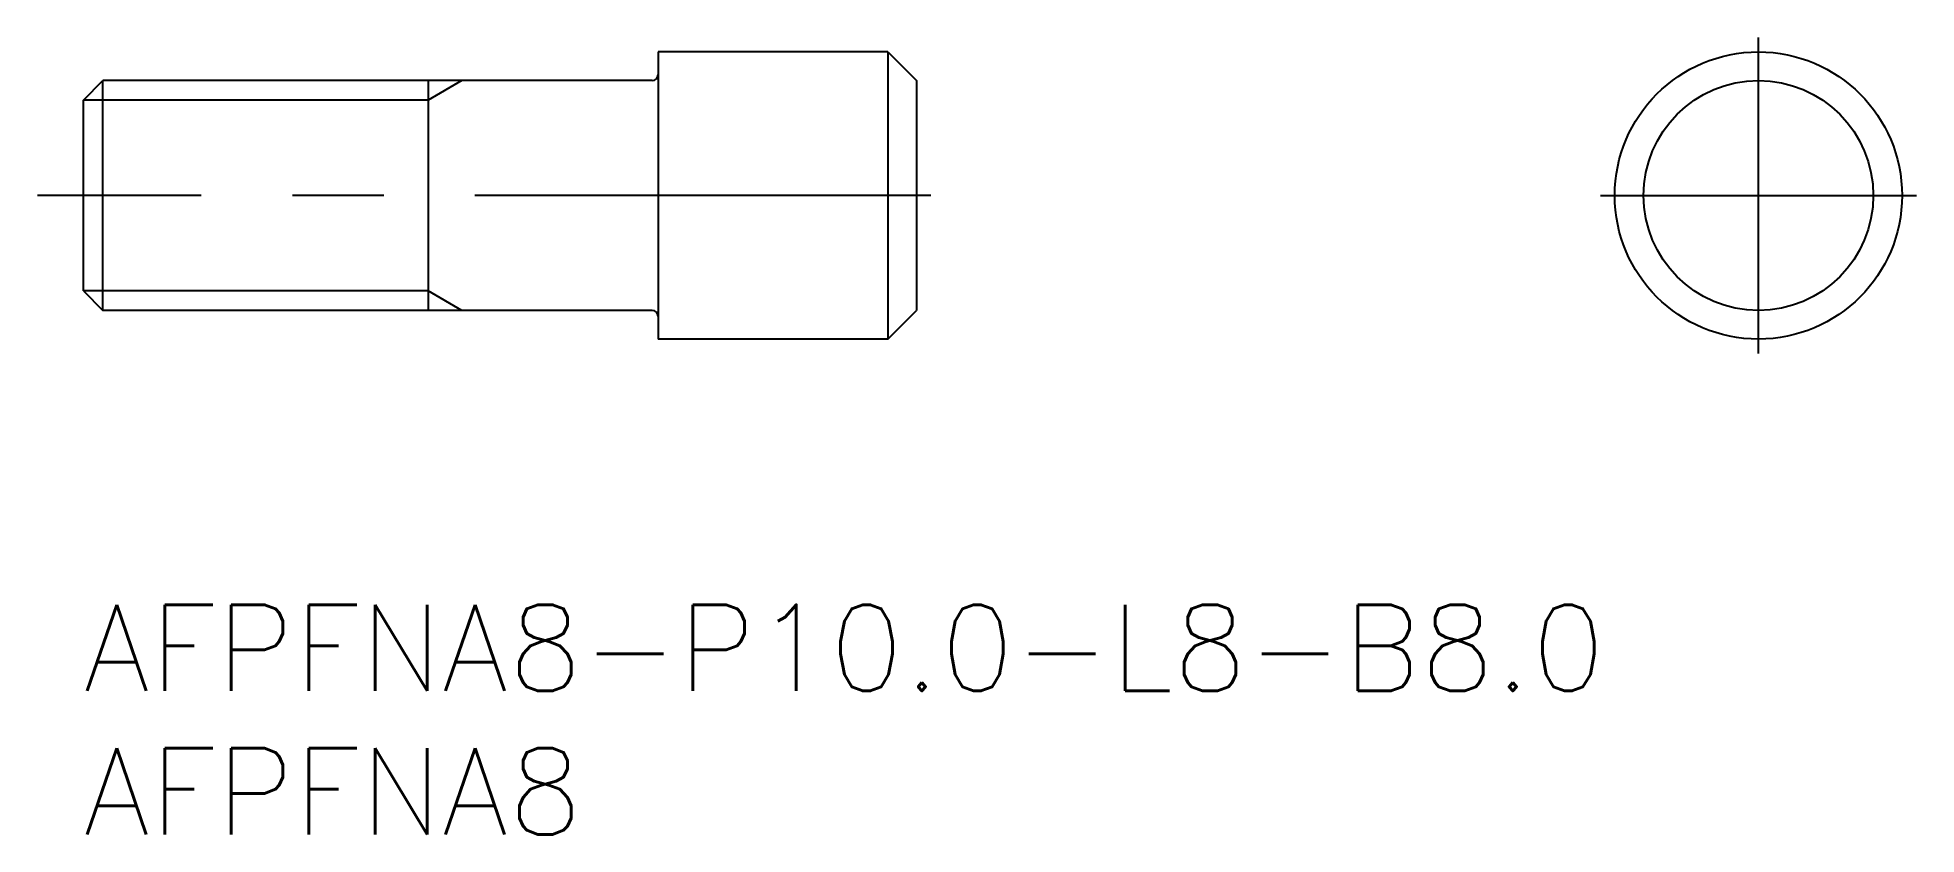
# Model space of a CAD drawing. Extents: x -1.6 to 63.8, y -8 to 19.8.
import ezdxf

# ---------------------------------------------------------------- set-up
doc = ezdxf.new("R2010")
doc.units = 0
doc.header["$LTSCALE"] = 0.5
doc.linetypes.add('CENTER', pattern=[50.8, 31.75, -6.35, 6.35, -6.35])
for name, color, linetype in [('MSM_CENTER', 1, 'CENTER'), ('MSM_CONTINUOUS', 7, 'CONTINUOUS'), ('MSM_NARROW', 5, 'CONTINUOUS'), ('MSM_PART_NUMBER', 7, 'CONTINUOUS')]:
    doc.layers.add(name, color=color, linetype=linetype)
doc.styles.get("Standard").update_dxf_attribs({"font": 'txt.shx', "height": 1, "bigfont": 'bigfont.shx'})

# ---------------------------------------------------------------- blocks, each defined once
blk = doc.blocks.new('*U13')
at = {"layer": 'MSM_PART_NUMBER'}
blk.add_text('AFPFNA8-P10.0-L8-B8.0', height=3, dxfattribs=at).set_placement((0, -3))
blk = doc.blocks.new('*U14')
at = {"layer": 'MSM_PART_NUMBER'}
blk.add_text('AFPFNA8', height=3, dxfattribs=at).set_placement((0, -8))

msp = doc.modelspace()

# ---------------------------------------------------------------- linework, layer by layer
at = {"layer": 'MSM_CENTER'}
for p, q in [((58.308, 8.75), (58.308, 19.75)), ((29.5, 14.25), (-1.6, 14.25)), ((52.808, 14.25), (63.808, 14.25))]:
    msp.add_line(p, q, dxfattribs=at)
at = {"layer": 'MSM_CONTINUOUS'}
for p, q in [((28, 19.25), (20, 19.25)), ((20, 19.25), (20, 9.25)), ((28, 19.25), (29, 18.25)), ((28, 19.25), (28, 9.25)), ((0, 17.573), (0.677, 18.25)), ((0.677, 10.25), (0.677, 18.25)), ((19.8, 18.25), (0.677, 18.25)), ((12, 18.25), (12, 10.25)), ((29, 18.25), (29, 10.25)), ((0, 10.926), (0, 17.573)), ((0, 10.926), (0.677, 10.25)), ((19.8, 10.25), (0.677, 10.25)), ((28, 9.25), (29, 10.25)), ((28, 9.25), (20, 9.25))]:
    msp.add_line(p, q, dxfattribs=at)
for radius in [5, 4]:
    msp.add_circle((58.308, 14.25), radius, dxfattribs=at)
for centre, start, end in [((19.8, 18.45), 270, 0), ((19.8, 10.05), 0, 90)]:
    msp.add_arc(centre, 0.2, start, end, dxfattribs=at)
at = {"layer": 'MSM_NARROW'}
for p, q in [((13.172, 18.25), (12, 17.573)), ((12, 17.573), (0, 17.573)), ((12, 10.926), (0, 10.926)), ((13.172, 10.25), (12, 10.926))]:
    msp.add_line(p, q, dxfattribs=at)

# ---------------------------------------------------------------- block references
at = {"layer": 'MSM_CONTINUOUS'}
for name in ['*U13', '*U14']:
    msp.add_blockref(name, (0, 0), dxfattribs=at)

doc.saveas('drawing.dxf')
